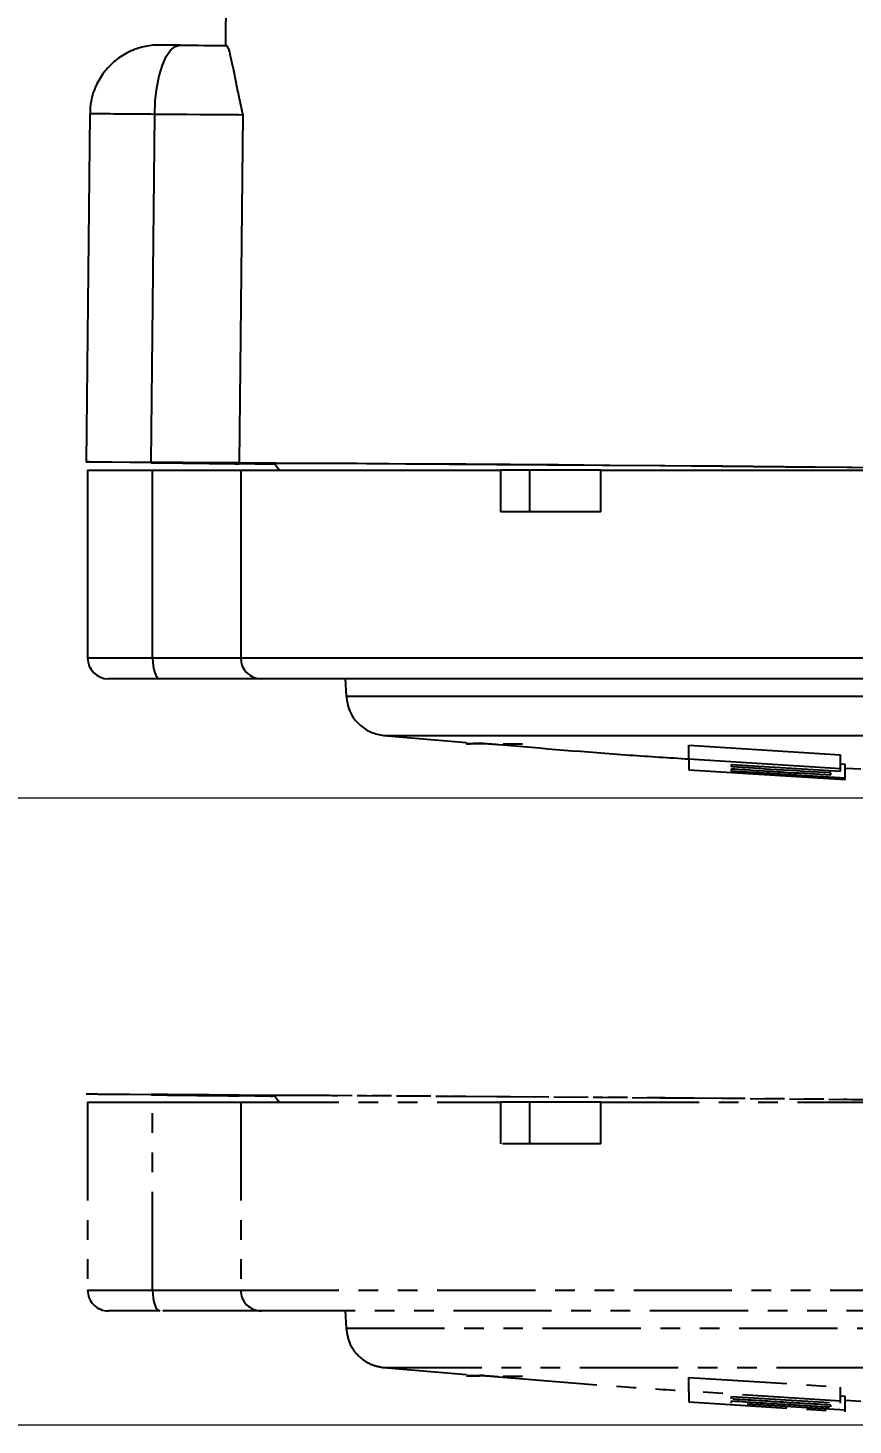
# Model space of a CAD drawing. Header units: millimetres. Extents: x 2448 to 4397, y 790 to 2168.
# Drawn here: x 3069.7 to 3123, y 890.6 to 980.9 of the extents above; entities that cross this region are included whole.
import ezdxf

# ---------------------------------------------------------------- set-up
doc = ezdxf.new("R2010")
doc.units = ezdxf.units.MM
doc.linetypes.add('PHANTOM', pattern=[12.7, 6.35, -1.27, 1.27, -1.27, 1.27, -1.27])
doc.layers.add('标注', color=3, linetype='Continuous', lineweight=13)
doc.styles.add('SLDTEXTSTYLE1', font='txt.shx', dxfattribs={"width": 0.7, "bigfont": 'gbcbig.shx'})
doc.dimstyles.new('SLDDIMSTYLE12$0', dxfattribs={"dimtxt": 12, "dimasz": 10, "dimexe": 0, "dimexo": 0.0625, "dimgap": 0.875, "dimtad": 1, "dimdec": 1, "dimlfac": 1.8, "dimrnd": 1e-09, "dimzin": 12, "dimdsep": 46, "dimtxsty": 'SLDTEXTSTYLE1', "dimcen": 0.09, "dimdle": 8.16, "dimclrd": 3, "dimclre": 3, "dimadec": 0, "dimazin": 3, "dimtfac": 1, "dimtdec": 1, "dimtofl": 0, "dimtmove": 0, "dimatfit": 3, "dimfxl": 0, "dimfrac": 2, "dimtolj": 1, "dimlwd": 5, "dimlwe": 5, "dimarcsym": 0})

# ---------------------------------------------------------------- blocks, each defined once
blk = doc.blocks.new('*D48')
at = {"layer": 'Defpoints', "color": 0, "transparency": 16777216}
for p in [(3156.377, 1170.637), (2951.694, 931.134), (3154.402, 931.134)]:
    blk.add_point(p, dxfattribs=at)
at = {"layer": '标注', "color": 3, "lineweight": 5, "transparency": 16777216}
blk.add_line((3156.315, 1170.637), (2951.694, 1170.637), dxfattribs=at)
at = {"layer": '标注', "color": 3, "linetype": 'Continuous', "lineweight": 5, "transparency": 16777216}
for p, q in [((2951.694, 1160.637), (2951.694, 941.134)), ((3154.339, 931.134), (2951.694, 931.134))]:
    blk.add_line(p, q, dxfattribs=at)
at = {"layer": '标注', "color": 3, "transparency": 16777216}
for points in [[(2950.027, 1160.637), (2953.36, 1160.637), (2951.694, 1170.637)], [(2950.027, 941.134), (2953.36, 941.134), (2951.694, 931.134)]]:
    blk.add_solid(points, dxfattribs=at)
at = {"layer": '标注', "color": 0, "transparency": 16777216, "insert": (2937.104, 1023.232), "char_height": 12, "attachment_point": 5, "rotation": 90, "style": 'SLDTEXTSTYLE1'}
blk.add_mtext('\\A1;{\\fSimSun|b0|i0|c134|p2;\\H2.28571x;245}', dxfattribs=at)
blk = doc.blocks.new('*D61')
at = {"layer": 'Defpoints', "color": 0, "transparency": 16777216}
for p in [(3154.402, 931.134), (2951.312, 890.594), (3153.851, 890.594)]:
    blk.add_point(p, dxfattribs=at)
at = {"layer": '标注', "color": 3, "lineweight": 5, "transparency": 16777216}
blk.add_line((3154.339, 931.134), (2951.312, 931.134), dxfattribs=at)
at = {"layer": '标注', "color": 3, "linetype": 'Continuous', "lineweight": 5, "transparency": 16777216}
for p, q in [((2951.312, 921.134), (2951.312, 900.594)), ((3153.788, 890.594), (2951.312, 890.594))]:
    blk.add_line(p, q, dxfattribs=at)
at = {"layer": '标注', "color": 3, "transparency": 16777216}
for points in [[(2949.645, 921.134), (2952.978, 921.134), (2951.312, 931.134)], [(2949.645, 900.594), (2952.978, 900.594), (2951.312, 890.594)]]:
    blk.add_solid(points, dxfattribs=at)
at = {"layer": '标注', "color": 0, "transparency": 16777216, "insert": (2936.722, 913.335), "char_height": 12, "attachment_point": 5, "rotation": 90, "style": 'SLDTEXTSTYLE1'}
blk.add_mtext('\\A1;{\\H2.28571x;45}', dxfattribs=at)

msp = doc.modelspace()

# ---------------------------------------------------------------- linework, layer by layer
at = {"color": 7, "linetype": 'Continuous', "lineweight": 25}
for p, q in [((3082.677, 999.677), (3082.48, 979.791)), ((3073.706, 975.378), (3073.482, 952.879)), ((3077.683, 952.85), (3077.907, 975.349)), ((3083.597, 975.307), (3083.373, 952.808)), ((3073.571, 952.349), (3073.571, 940.199)), ((3073.571, 952.349), (3077.772, 952.349)), ((3077.772, 940.199), (3077.772, 952.349)), ((3077.772, 952.349), (3083.463, 952.349)), ((3083.463, 952.349), (3083.463, 940.199)), ((3083.463, 952.349), (3100.246, 952.349)), ((3100.246, 952.349), (3100.246, 949.649)), ((3102.145, 952.349), (3100.246, 952.349)), ((3102.145, 949.649), (3102.145, 952.349)), ((3106.74, 952.349), (3102.145, 952.349)), ((3106.74, 949.649), (3106.74, 952.349)), ((3106.74, 952.349), (3141.646, 952.349)), ((3106.74, 949.649), (3100.246, 949.649)), ((3073.571, 940.199), (3077.772, 940.199)), ((3077.772, 940.199), (3083.463, 940.199)), ((3083.463, 940.199), (3141.42, 940.199)), ((3078.247, 938.849), (3074.921, 938.849)), ((3084.791, 938.849), (3078.247, 938.849)), ((3141.661, 938.849), (3084.791, 938.849)), ((3090.219, 938.849), (3090.278, 937.736)), ((3090.278, 937.736), (3218.324, 937.736)), ((3092.69, 935.192), (3098.058, 934.733)), ((3092.69, 935.192), (3154.301, 935.192)), ((3100.424, 934.641), (3101.685, 934.641)), ((3112.43, 934.551), (3122.227, 933.929)), ((3112.43, 933.647), (3112.43, 934.551)), ((3122.227, 933.026), (3112.43, 933.647)), ((3112.43, 933.647), (3112.43, 932.97)), ((3115.179, 933.312), (3122.227, 932.882)), ((3122.227, 933.026), (3122.227, 933.929)), ((3122.227, 933.352), (3122.539, 933.334)), ((3122.539, 932.431), (3122.539, 933.334)), ((3112.43, 932.97), (3122.539, 932.333)), ((3122.539, 932.431), (3115.179, 932.878)), ((3122.539, 933.074), (3123.538, 933.021))]:
    msp.add_line(p, q, dxfattribs=at)
at = {"color": 7, "linetype": 'PHANTOM', "lineweight": 25}
for p, q in [((3073.571, 911.472), (3073.571, 899.322)), ((3073.571, 911.472), (3077.772, 911.472)), ((3077.772, 899.322), (3077.772, 911.472)), ((3077.772, 911.472), (3083.463, 911.472)), ((3083.463, 911.472), (3083.463, 899.322)), ((3083.463, 911.472), (3100.246, 911.472)), ((3100.246, 911.472), (3100.246, 908.772)), ((3102.145, 911.472), (3100.246, 911.472)), ((3102.145, 908.772), (3102.145, 911.472)), ((3106.74, 911.472), (3102.145, 911.472)), ((3106.74, 908.772), (3106.74, 911.472)), ((3106.74, 911.472), (3141.646, 911.472)), ((3106.74, 908.772), (3100.246, 908.772)), ((3073.571, 899.322), (3077.772, 899.322)), ((3077.772, 899.322), (3083.463, 899.322)), ((3083.463, 899.322), (3141.42, 899.322)), ((3078.247, 897.972), (3074.921, 897.972)), ((3084.791, 897.972), (3078.247, 897.972)), ((3141.661, 897.972), (3084.791, 897.972)), ((3090.219, 897.972), (3090.278, 896.859)), ((3090.278, 896.859), (3218.324, 896.859)), ((3092.69, 894.315), (3098.058, 893.856)), ((3092.69, 894.315), (3154.301, 894.315)), ((3100.424, 893.764), (3101.685, 893.764)), ((3112.43, 893.674), (3122.227, 893.052)), ((3112.43, 892.77), (3112.43, 893.674)), ((3122.227, 892.149), (3112.43, 892.77)), ((3112.43, 892.77), (3112.43, 892.093)), ((3122.227, 892.149), (3122.227, 893.052)), ((3112.43, 892.093), (3122.539, 891.456)), ((3115.179, 892.435), (3122.227, 892.005)), ((3122.539, 891.554), (3115.179, 892.001)), ((3122.227, 892.475), (3122.539, 892.456)), ((3122.539, 891.554), (3122.539, 892.456)), ((3122.539, 892.197), (3123.538, 892.144))]:
    msp.add_line(p, q, dxfattribs=at)
at = {"color": 7, "linetype": 'Continuous', "lineweight": 25, "flags": 128}
for points in [[(3077.907, 975.349), (3077.946, 976.227), (3078.044, 977.069), (3078.198, 977.845), (3078.402, 978.524), (3078.647, 979.08), (3078.925, 979.491), (3079.224, 979.743), (3079.534, 979.824)], [(3079.534, 979.824), (3079.933, 979.821), (3080.328, 979.817), (3080.717, 979.814), (3081.099, 979.81), (3081.476, 979.807), (3081.845, 979.804), (3082.208, 979.801), (3082.563, 979.798)], [(3083.597, 975.307), (3083.316, 975.308), (3082.893, 975.31), (3082.335, 975.313), (3081.651, 975.318), (3080.852, 975.324), (3079.951, 975.331), (3078.964, 975.34), (3077.907, 975.349)], [(3077.683, 952.824), (3076.294, 952.84), (3075.12, 952.854), (3074.228, 952.865), (3073.671, 952.874), (3073.482, 952.879), (3073.671, 952.881), (3074.228, 952.878), (3075.12, 952.872), (3076.294, 952.863), (3077.683, 952.85)], [(3083.373, 952.808), (3083.093, 952.809), (3082.67, 952.811), (3082.111, 952.814), (3081.427, 952.819), (3080.628, 952.825), (3079.727, 952.832), (3078.74, 952.841), (3077.683, 952.85)], [(3077.683, 952.824), (3078.74, 952.813), (3079.727, 952.802), (3080.628, 952.791), (3081.427, 952.782), (3082.111, 952.773), (3082.67, 952.765), (3083.093, 952.759), (3083.373, 952.753)], [(3079.962, 952.819), (3079.204, 952.826), (3078.562, 952.832), (3078.133, 952.835), (3077.982, 952.834), (3078.133, 952.831), (3078.562, 952.826), (3079.204, 952.818), (3079.962, 952.811), (3080.719, 952.803), (3081.362, 952.798), (3081.791, 952.795), (3081.942, 952.795), (3081.791, 952.798), (3081.362, 952.804), (3080.719, 952.811), (3079.962, 952.819)], [(3083.373, 952.808), (3084.4, 952.808), (3085.742, 952.805), (3087.394, 952.798), (3089.348, 952.788), (3091.596, 952.775), (3094.127, 952.759), (3096.93, 952.739), (3099.992, 952.717), (3103.299, 952.692), (3106.837, 952.664), (3110.589, 952.633), (3114.539, 952.6), (3118.668, 952.564), (3122.957, 952.526), (3127.389, 952.486), (3131.941, 952.445), (3136.595, 952.401), (3141.328, 952.356)], [(3085.687, 952.711), (3084.399, 952.733), (3083.373, 952.753)], [(3126.881, 952.485), (3122.644, 952.523), (3118.551, 952.558), (3114.621, 952.592), (3110.872, 952.623), (3107.32, 952.652), (3103.983, 952.678), (3100.874, 952.702), (3098.009, 952.722), (3095.4, 952.74), (3093.06, 952.754), (3090.998, 952.766), (3089.225, 952.774), (3087.749, 952.779), (3086.575, 952.781), (3085.711, 952.78), (3085.158, 952.776), (3084.921, 952.768), (3085, 952.757), (3085.395, 952.743), (3085.673, 952.736)], [(3085.652, 952.78), (3085.89, 952.439), (3085.991, 952.349)], [(3077.772, 940.199), (3077.781, 939.936), (3077.808, 939.683), (3077.852, 939.449), (3077.911, 939.245), (3077.983, 939.077), (3078.065, 938.952), (3078.154, 938.875), (3078.247, 938.849)]]:
    msp.add_lwpolyline(points, dxfattribs=at)
at = {"color": 7, "linetype": 'PHANTOM', "lineweight": 25, "flags": 128}
for points in [[(3077.683, 911.947), (3076.294, 911.963), (3075.12, 911.977), (3074.228, 911.988), (3073.671, 911.997), (3073.482, 912.002), (3073.671, 912.004), (3074.228, 912.001), (3075.12, 911.995), (3076.294, 911.986), (3077.683, 911.973)], [(3083.373, 911.931), (3083.093, 911.932), (3082.67, 911.934), (3082.111, 911.937), (3081.427, 911.942), (3080.628, 911.948), (3079.727, 911.955), (3078.74, 911.964), (3077.683, 911.973)], [(3077.683, 911.947), (3078.74, 911.936), (3079.727, 911.925), (3080.628, 911.914), (3081.427, 911.904), (3082.111, 911.896), (3082.67, 911.888), (3083.093, 911.881), (3083.373, 911.876)], [(3079.962, 911.942), (3079.204, 911.949), (3078.562, 911.955), (3078.133, 911.958), (3077.982, 911.957), (3078.133, 911.954), (3078.562, 911.949), (3079.204, 911.941), (3079.962, 911.933), (3080.719, 911.926), (3081.362, 911.921), (3081.791, 911.918), (3081.942, 911.918), (3081.791, 911.921), (3081.362, 911.927), (3080.719, 911.934), (3079.962, 911.942)], [(3083.373, 911.931), (3084.4, 911.931), (3085.742, 911.928), (3087.394, 911.921), (3089.348, 911.911), (3091.596, 911.898), (3094.127, 911.882), (3096.93, 911.862), (3099.992, 911.84), (3103.299, 911.815), (3106.837, 911.787), (3110.589, 911.756), (3114.539, 911.723), (3118.668, 911.687), (3122.957, 911.649), (3127.389, 911.609), (3131.941, 911.568), (3136.595, 911.524), (3141.328, 911.479)], [(3085.687, 911.834), (3084.399, 911.856), (3083.373, 911.876)], [(3141.475, 911.472), (3140.259, 911.484), (3135.709, 911.527), (3131.242, 911.568), (3126.881, 911.608), (3122.644, 911.645), (3118.551, 911.681), (3114.621, 911.715), (3110.872, 911.746), (3107.32, 911.775), (3103.983, 911.801), (3100.874, 911.825), (3098.009, 911.845), (3095.4, 911.863), (3093.06, 911.877), (3090.998, 911.889), (3089.225, 911.897), (3087.749, 911.902), (3086.575, 911.904), (3085.711, 911.903), (3085.158, 911.899), (3084.921, 911.891), (3085, 911.88), (3085.395, 911.866), (3085.673, 911.859)], [(3085.652, 911.903), (3085.89, 911.562), (3085.991, 911.472)], [(3077.772, 899.322), (3077.781, 899.059), (3077.808, 898.805), (3077.852, 898.572), (3077.911, 898.368), (3077.983, 898.2), (3078.065, 898.075), (3078.154, 897.998), (3078.247, 897.972)]]:
    msp.add_lwpolyline(points, dxfattribs=at)
at = {"color": 7, "linetype": 'Continuous', "lineweight": 25}
for centre, radius, start, end in [((3073.153, 588), 387.378, 89.29684, 89.91826), ((3074.921, 940.199), 1.35, 180, 270), ((3084.802, 940.188), 1.339, 179.53784, 269.53025)]:
    msp.add_arc(centre, radius, start, end, dxfattribs=at)
at = {"color": 7, "linetype": 'PHANTOM', "lineweight": 25}
for centre, radius, start, end in [((3074.921, 899.322), 1.35, 180, 270), ((3084.802, 899.311), 1.339, 179.53784, 269.53025)]:
    msp.add_arc(centre, radius, start, end, dxfattribs=at)
at = {"color": 7, "linetype": 'Continuous', "lineweight": 25}
for points, knots in [([(3078.813, 979.83), (3078.688, 979.831), (3078.377, 979.833), (3078.295, 979.835), (3078.136, 979.833), (3078.006, 979.83), (3077.551, 979.802), (3076.894, 979.668), (3076.041, 979.312), (3075.28, 978.799), (3074.593, 978.078), (3074.077, 977.21), (3073.756, 976.286), (3073.737, 975.656), (3073.728, 975.377)], [0, 0, 0, 0, 0.062337, 0.155488, 0.167114, 0.17841, 0.209838, 0.327338, 0.419787, 0.53958, 0.65434, 0.774327, 0.900367, 1, 1, 1, 1]), ([(3079.538, 979.824), (3079.328, 979.826), (3079.043, 979.829), (3078.862, 979.83), (3078.813, 979.83)], [0, 0, 0, 0, 0.733147, 1, 1, 1, 1]), ([(3082.563, 979.798), (3082.61, 979.722), (3082.673, 979.619), (3082.79, 979.139), (3082.874, 978.765), (3082.991, 978.208), (3083.144, 977.45), (3083.349, 976.431), (3083.509, 975.704), (3083.597, 975.307)], [0, 0, 0, 0, 0.230707, 0.315448, 0.404945, 0.499649, 0.659665, 0.813802, 1, 1, 1, 1]), ([(3090.277, 937.759), (3090.331, 937.412), (3090.444, 936.697), (3091.083, 935.873), (3091.871, 935.352), (3092.422, 935.245), (3092.69, 935.192)], [0, 0, 0, 0, 0.272061, 0.561967, 0.787938, 1, 1, 1, 1]), ([(3099.152, 934.669), (3098.846, 934.664), (3098.221, 934.652), (3097.964, 934.648), (3098.221, 934.652), (3098.846, 934.664), (3099.152, 934.669)], [0, 0, 0, 0, 0.244271, 0.5, 0.755729, 1, 1, 1, 1]), ([(3099.152, 934.669), (3099.184, 934.669), (3099.247, 934.668), (3099.469, 934.653), (3099.762, 934.632), (3100.016, 934.61), (3100.152, 934.598)], [0, 0, 0, 0, 0.246867, 0.4801817, 0.7238276, 1, 1, 1, 1]), ([(3100.152, 934.598), (3102.957, 934.36), (3107.026, 934.014), (3111.149, 933.75), (3112.43, 933.668)], [0, 0, 0, 0, 0.689511, 1, 1, 1, 1]), ([(3115.179, 933.159), (3115.179, 933.186), (3115.179, 933.236), (3115.179, 933.288), (3115.179, 933.312)], [0, 0, 0, 0, 0.556914, 1, 1, 1, 1]), ([(3121.613, 932.763), (3120.434, 932.831), (3118.289, 932.954), (3116.145, 933.095), (3115.179, 933.159)], [0, 0, 0, 0, 0.549556, 1, 1, 1, 1]), ([(3115.179, 933.036), (3116.404, 932.956), (3118.549, 932.815), (3120.694, 932.693), (3121.613, 932.64)], [0, 0, 0, 0, 0.571417, 1, 1, 1, 1]), ([(3115.179, 932.878), (3115.179, 932.906), (3115.179, 932.956), (3115.179, 933.011), (3115.179, 933.036)], [0, 0, 0, 0, 0.556665, 1, 1, 1, 1]), ([(3121.613, 932.64), (3121.613, 932.662), (3121.613, 932.702), (3121.613, 932.744), (3121.613, 932.763)], [0, 0, 0, 0, 0.556601, 1, 1, 1, 1]), ([(3122.227, 932.882), (3122.227, 932.908), (3122.227, 932.955), (3122.227, 933.004), (3122.227, 933.026)], [0, 0, 0, 0, 0.55628, 1, 1, 1, 1]), ([(3122.539, 932.333), (3122.539, 932.351), (3122.539, 932.382), (3122.539, 932.416), (3122.539, 932.431)], [0, 0, 0, 0, 0.556911, 1, 1, 1, 1])]:
    msp.add_open_spline(points, degree=3, knots=knots, dxfattribs=at)
at = {"color": 7, "linetype": 'PHANTOM', "lineweight": 25}
for points, knots in [([(3090.277, 896.882), (3090.331, 896.535), (3090.444, 895.82), (3091.083, 894.996), (3091.871, 894.475), (3092.422, 894.367), (3092.69, 894.315)], [0, 0, 0, 0, 0.272061, 0.561967, 0.787938, 1, 1, 1, 1]), ([(3099.152, 893.792), (3098.846, 893.787), (3098.221, 893.775), (3097.964, 893.771), (3098.221, 893.775), (3098.846, 893.787), (3099.152, 893.792)], [0, 0, 0, 0, 0.244271, 0.5, 0.755729, 1, 1, 1, 1]), ([(3099.152, 893.792), (3099.184, 893.791), (3099.247, 893.791), (3099.469, 893.776), (3099.762, 893.755), (3100.016, 893.733), (3100.152, 893.721)], [0, 0, 0, 0, 0.246867, 0.4801817, 0.7238276, 1, 1, 1, 1]), ([(3100.152, 893.721), (3102.957, 893.483), (3107.026, 893.137), (3111.149, 892.873), (3112.43, 892.791)], [0, 0, 0, 0, 0.689511, 1, 1, 1, 1]), ([(3115.179, 892.281), (3115.179, 892.309), (3115.179, 892.358), (3115.179, 892.411), (3115.179, 892.435)], [0, 0, 0, 0, 0.556914, 1, 1, 1, 1]), ([(3121.613, 891.886), (3120.434, 891.954), (3118.289, 892.077), (3116.145, 892.218), (3115.179, 892.281)], [0, 0, 0, 0, 0.549556, 1, 1, 1, 1]), ([(3115.179, 892.159), (3116.404, 892.079), (3118.549, 891.938), (3120.694, 891.816), (3121.613, 891.763)], [0, 0, 0, 0, 0.571417, 1, 1, 1, 1]), ([(3115.179, 892.001), (3115.179, 892.029), (3115.179, 892.079), (3115.179, 892.134), (3115.179, 892.159)], [0, 0, 0, 0, 0.556665, 1, 1, 1, 1]), ([(3121.613, 891.763), (3121.613, 891.785), (3121.613, 891.825), (3121.613, 891.867), (3121.613, 891.886)], [0, 0, 0, 0, 0.556601, 1, 1, 1, 1]), ([(3122.227, 892.005), (3122.227, 892.031), (3122.227, 892.078), (3122.227, 892.127), (3122.227, 892.149)], [0, 0, 0, 0, 0.55628, 1, 1, 1, 1]), ([(3122.539, 891.456), (3122.539, 891.474), (3122.539, 891.505), (3122.539, 891.539), (3122.539, 891.554)], [0, 0, 0, 0, 0.556911, 1, 1, 1, 1])]:
    msp.add_open_spline(points, degree=3, knots=knots, dxfattribs=at)

# ---------------------------------------------------------------- dimensions: what is measured, and where the dimension line sits
at = {"layer": '标注'}
for base, p1, p2, text, picture, middle in [((2951.694, 931.134), (3156.377, 1170.637), (3154.402, 931.134), '{\\fSimSun|b0|i0|c134|p2;\\H2.28571x;245}', '*D48', (2951.694, 1023.232)), ((2951.312, 890.594), (3154.402, 931.134), (3153.851, 890.594), '{\\H2.28571x;45}', '*D61', (2951.312, 913.335))]:
    dim = msp.add_linear_dim(base=base, p1=p1, p2=p2, angle=90, text=text, dimstyle='SLDDIMSTYLE12$0', override={"dimtdec": 3, "dimtzin": 0}, dxfattribs=at)
    dim.commit()
    dim.dimension.update_dxf_attribs({"geometry": picture, "text_midpoint": middle, "dimtype": 160})

doc.saveas('drawing.dxf')
